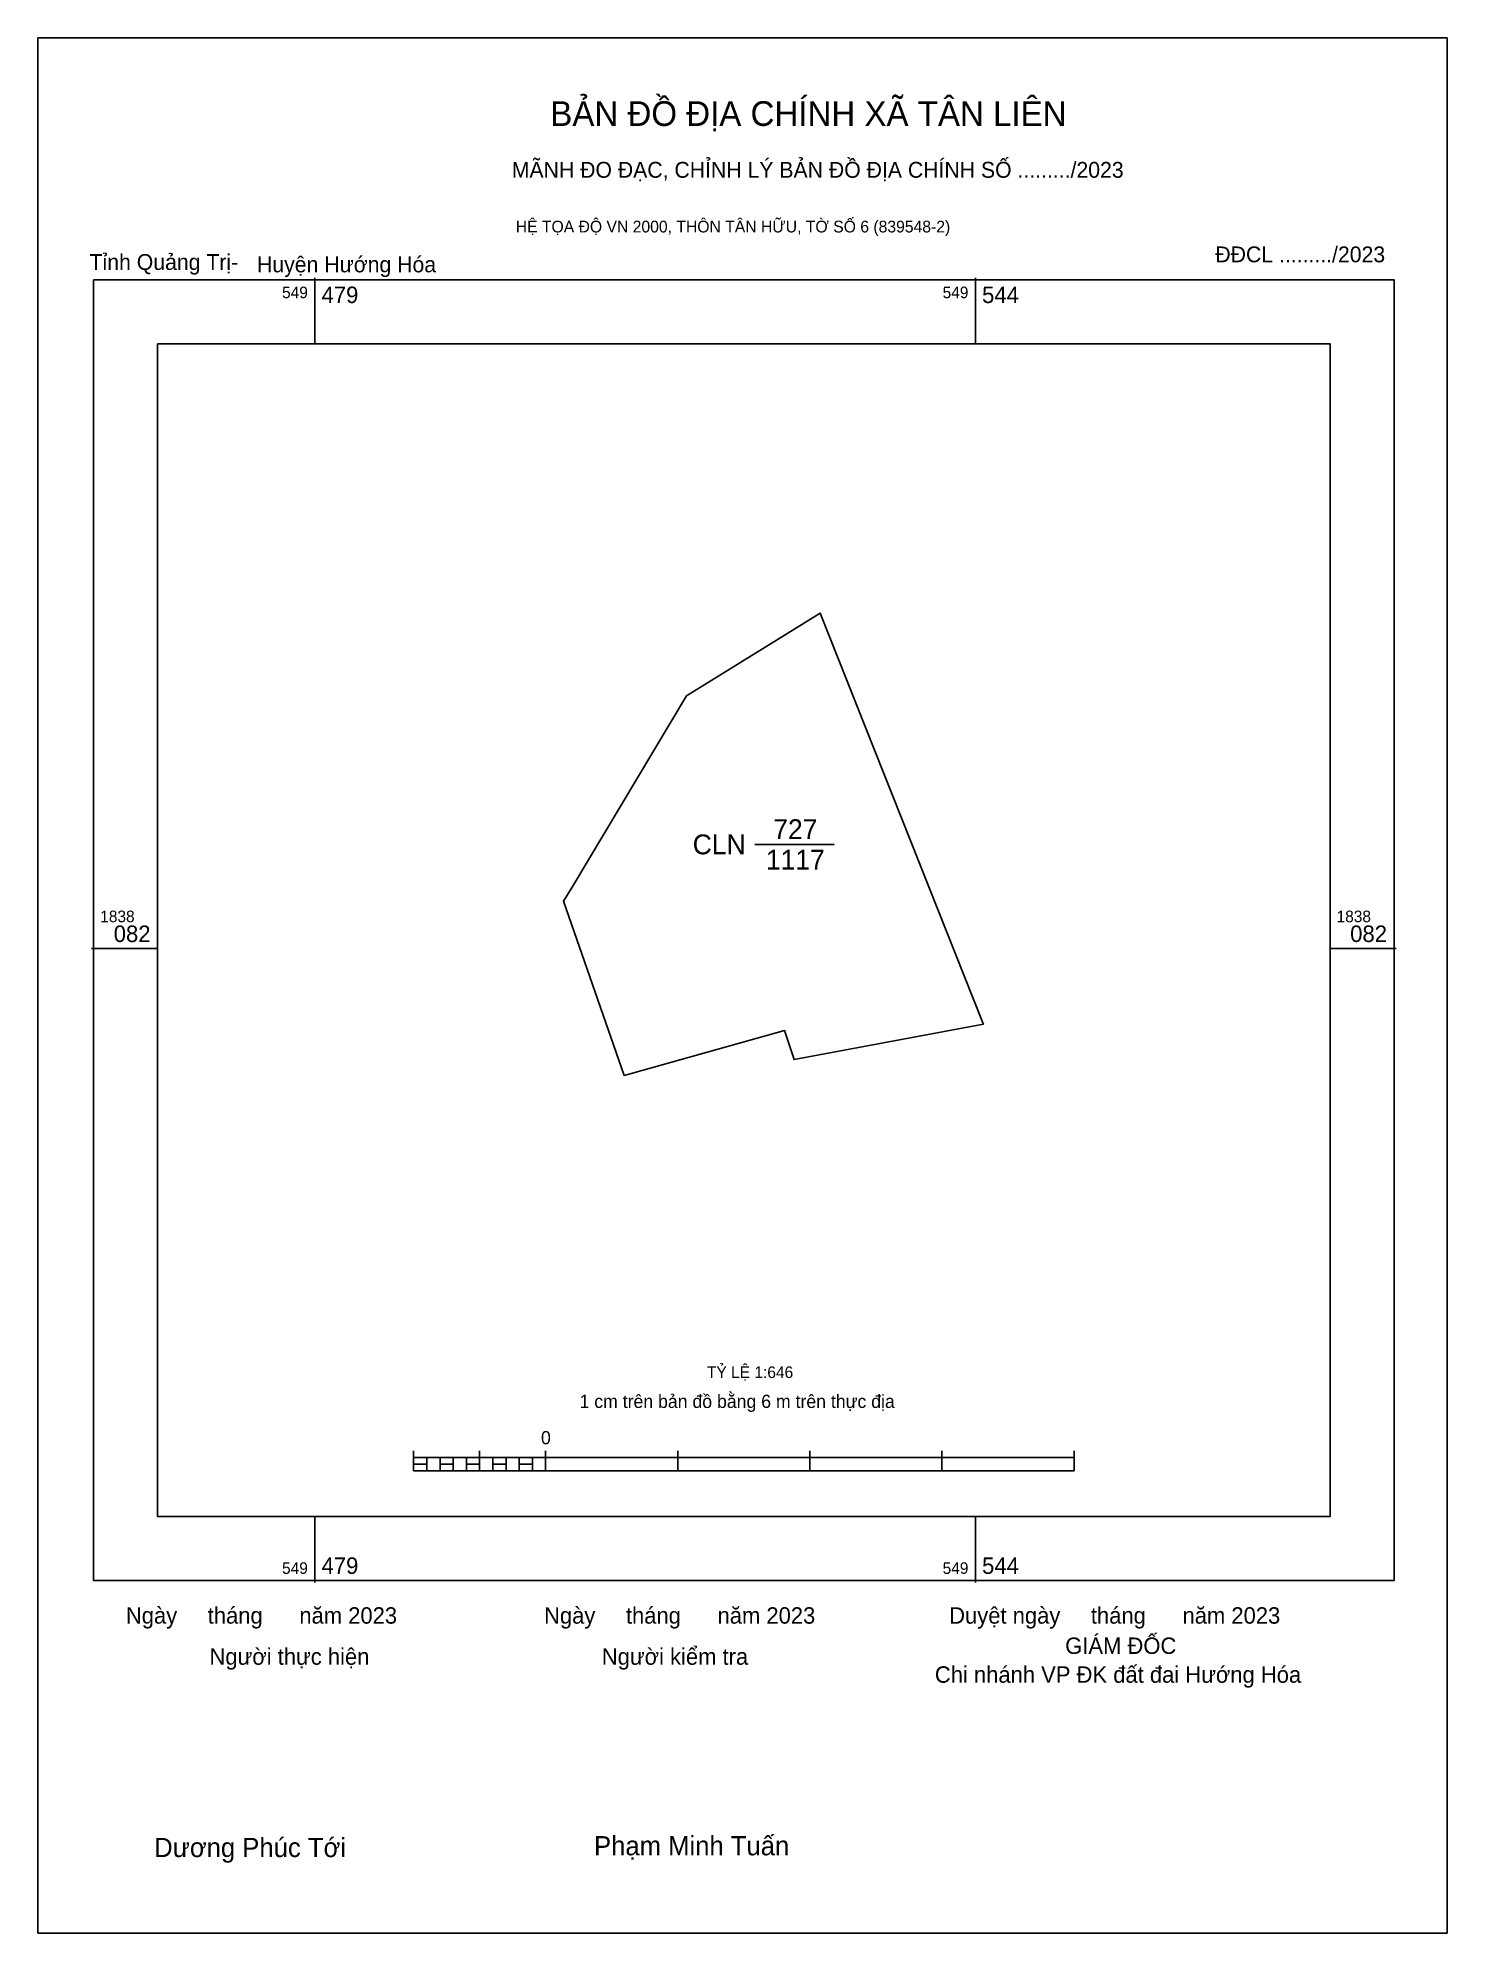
# Model space of a CAD drawing. Extents: x 549453 to 549591, y 1837986 to 1838172.
import ezdxf

# ---------------------------------------------------------------- set-up
doc = ezdxf.new("R2010")
doc.units = 0
for name, color, linetype in [('Level 10', 7, 'Continuous'), ('Level 13', 7, 'Continuous'), ('Level 15', 7, 'Continuous'), ('Level 6', 7, 'Continuous'), ('Level 62', 7, 'Continuous'), ('Level 63', 7, 'Continuous'), ('Level 9', 7, 'Continuous')]:
    doc.layers.add(name, color=color, linetype=linetype)

msp = doc.modelspace()

# ---------------------------------------------------------------- linework, layer by layer
at = {"layer": 'Level 10'}
msp.add_line((549522.91, 1838092.78), (549530.69, 1838092.78), dxfattribs=at)
msp.add_lwpolyline([(549510.12, 1838070.17), (549504.21, 1838087.23), (549505.04, 1838088.61), (549516.23, 1838107.31), (549529.3, 1838115.4), (549545.23, 1838075.33), (549545.28, 1838075.21), (549526.76, 1838071.73), (549525.83, 1838074.56)], close=True, dxfattribs=at)
at = {"layer": 'Level 15'}
msp.add_lwpolyline([(549452.78, 1838171.67), (549590.64, 1838171.67), (549590.64, 1837986.28), (549452.78, 1837986.28)], close=True, dxfattribs=at)
at = {"layer": 'Level 62'}
msp.add_lwpolyline([(549464.49, 1838141.73), (549579.19, 1838141.73), (549579.19, 1838027.03), (549464.49, 1838027.03)], close=True, dxfattribs=at)
at = {"layer": 'Level 63'}
for p, q in [((549479.89, 1838148.19), (549479.89, 1838141.73)), ((549544.5, 1838148.19), (549544.5, 1838141.73)), ((549458.03, 1838082.59), (549464.49, 1838082.59)), ((549579.19, 1838082.59), (549585.65, 1838082.59)), ((549489.53, 1838033.45), (549489.53, 1838031.51)), ((549489.53, 1838032.8), (549554.15, 1838032.8)), ((549490.82, 1838032.8), (549490.82, 1838031.51)), ((549492.12, 1838032.8), (549492.12, 1838031.51)), ((549493.41, 1838032.8), (549493.41, 1838031.51)), ((549494.7, 1838032.8), (549494.7, 1838031.51)), ((549495.99, 1838033.45), (549495.99, 1838031.51)), ((549495.99, 1838032.8), (549495.99, 1838031.51)), ((549497.28, 1838032.8), (549497.28, 1838031.51)), ((549498.58, 1838032.8), (549498.58, 1838031.51)), ((549499.87, 1838032.8), (549499.87, 1838031.51)), ((549501.16, 1838032.8), (549501.16, 1838031.51)), ((549502.45, 1838033.45), (549502.45, 1838031.51)), ((549502.45, 1838032.8), (549502.45, 1838031.51)), ((549515.38, 1838033.45), (549515.38, 1838031.51)), ((549528.3, 1838033.45), (549528.3, 1838031.51)), ((549541.22, 1838033.45), (549541.22, 1838031.51)), ((549554.15, 1838033.45), (549554.15, 1838031.51)), ((549489.53, 1838031.51), (549554.15, 1838031.51)), ((549479.89, 1838027.03), (549479.89, 1838020.57)), ((549544.5, 1838027.03), (549544.5, 1838020.57))]:
    msp.add_line(p, q, dxfattribs=at)
for points in [[(549458.23, 1838147.99), (549585.45, 1838147.99), (549585.45, 1838020.77), (549458.23, 1838020.77)], [(549489.53, 1838032.16), (549490.82, 1838032.16), (549490.82, 1838031.51), (549489.53, 1838031.51)], [(549489.53, 1838032.16), (549490.82, 1838032.16), (549490.82, 1838031.51), (549489.53, 1838031.51)], [(549492.12, 1838032.16), (549493.41, 1838032.16), (549493.41, 1838031.51), (549492.12, 1838031.51)], [(549494.7, 1838032.16), (549495.99, 1838032.16), (549495.99, 1838031.51), (549494.7, 1838031.51)], [(549497.28, 1838032.16), (549498.58, 1838032.16), (549498.58, 1838031.51), (549497.28, 1838031.51)], [(549499.87, 1838032.16), (549501.16, 1838032.16), (549501.16, 1838031.51), (549499.87, 1838031.51)]]:
    msp.add_lwpolyline(points, close=True, dxfattribs=at)

# ---------------------------------------------------------------- texts
at = {"layer": 'Level 13'}
for s, p in [('727', (549524.72, 1838093.3)), ('CLN', (549516.84, 1838091.81)), ('1117', (549524, 1838090.32))]:
    msp.add_text(s, height=1.938, dxfattribs=at).set_placement(p)
at = {"layer": 'Level 6'}
msp.add_text('TỶ LỆ 1:646', height=1.1359, dxfattribs=at).set_placement((549518.23, 1838040.58))
at = {"layer": 'Level 63'}
for s, height, p in [('BẢN ĐỒ ĐỊA CHÍNH XÃ TÂN LIÊN', 2.4189, (549502.91, 1838163.06)), ('MÃNH ĐO ĐẠC, CHỈNH LÝ BẢN ĐỒ ĐỊA CHÍNH SỐ ........./2023', 1.5522, (549499.14, 1838157.99)), ('HỆ TỌA ĐỘ VN 2000, THÔN TÂN HỮU, TỜ SỐ 6 (839548-2)', 1.149, (549499.53, 1838152.64)), ('549', 1.131, (549476.67, 1838146.21)), ('479', 1.615, (549480.53, 1838145.73)), ('549', 1.131, (549541.29, 1838146.21)), ('544', 1.615, (549545.15, 1838145.73)), ('1838', 1.131, (549458.88, 1838085.17)), ('1838', 1.131, (549579.83, 1838085.17)), ('082', 1.615, (549460.2, 1838083.23)), ('082', 1.615, (549581.16, 1838083.23)), ('1 cm trên bản đồ bằng 6 m trên thực địa', 1.2923, (549505.77, 1838037.65)), ('0', 1.29, (549502, 1838034.1)), ('549', 1.131, (549476.67, 1838021.42)), ('479', 1.615, (549480.53, 1838021.42)), ('549', 1.131, (549541.29, 1838021.42)), ('544', 1.615, (549545.15, 1838021.42)), ('Ngày     tháng      năm 2023', 1.6078, (549461.39, 1838016.55)), ('Ngày     tháng      năm 2023', 1.6078, (549502.3, 1838016.55)), ('Duyệt ngày     tháng      năm 2023', 1.6078, (549541.93, 1838016.55)), ('GIÁM ĐỐC', 1.608, (549553.28, 1838013.59)), ('Người thực hiện', 1.6078, (549469.57, 1838012.53)), ('Người kiểm tra', 1.6078, (549507.95, 1838012.53)), ('Chi nhánh VP ĐK đất đai Hướng Hóa', 1.6078, (549540.53, 1838010.77)), ('Dương Phúc Tới', 1.8753, (549464.16, 1837993.72)), ('Phạm Minh Tuấn', 1.8753, (549507.19, 1837993.89))]:
    msp.add_text(s, height=height, dxfattribs=at).set_placement(p)
at = {"layer": 'Level 9'}
for s, p in [('Tỉnh Quảng Trị-', (549457.84, 1838148.97)), ('ĐĐCL ........./2023', (549567.97, 1838149.72)), ('Huyện Hướng Hóa', (549474.22, 1838148.74))]:
    msp.add_text(s, height=1.5522, dxfattribs=at).set_placement(p)

doc.saveas('drawing.dxf')
